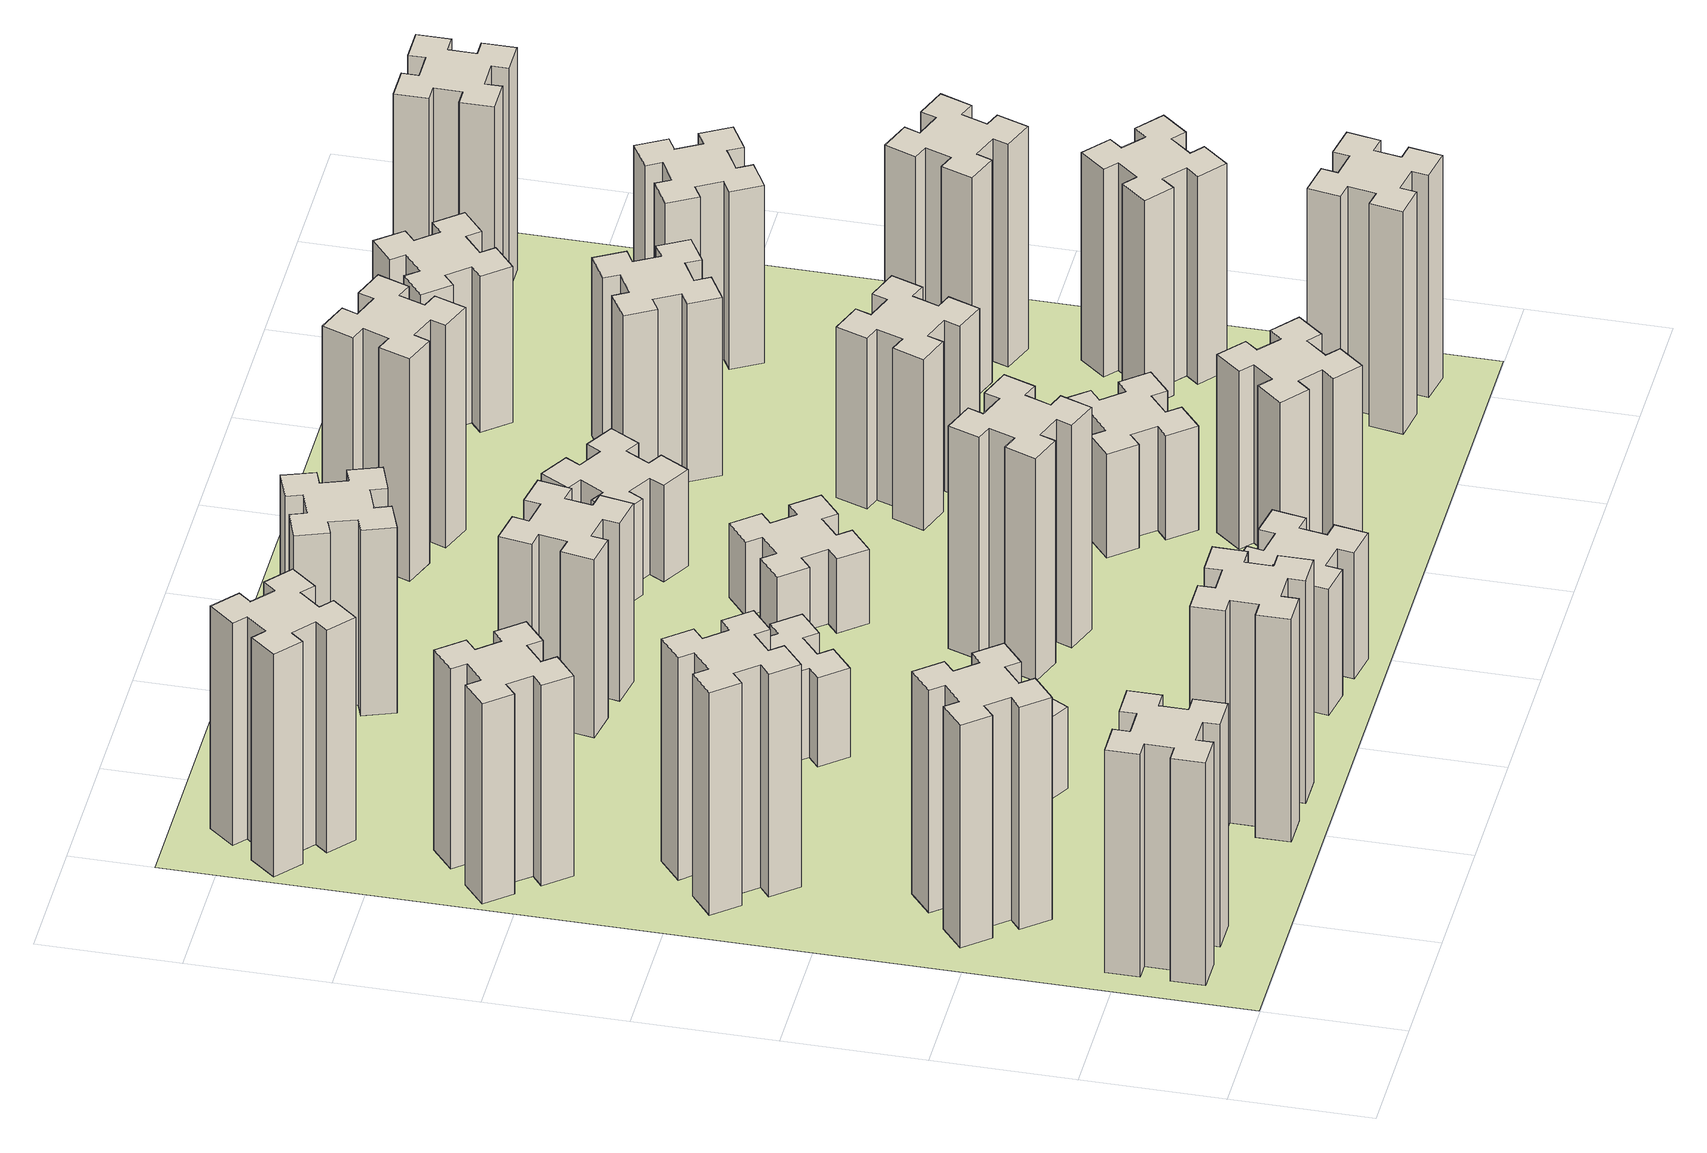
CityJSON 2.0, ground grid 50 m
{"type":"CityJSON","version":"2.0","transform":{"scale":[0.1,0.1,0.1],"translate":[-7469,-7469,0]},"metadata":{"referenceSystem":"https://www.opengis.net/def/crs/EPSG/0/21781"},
"CityObjects":{
"building1":{"type":"Building","attributes":{"class":"1000","function":"1000","usage":"1000","yearOfConstruction":2016,"roofType":"1000","measuredHeight":90,"storeysAboveGround":30,"storeysBelowGround":0},"geometry":[{"type":"Solid","lod":"1","boundaries":[[[[0,1,2,3,4,5,6,7,8,9,10,11,12,13,14,15,16,17,18,19]],[[17,16,20,21]],[[16,15,22,20]],[[15,14,23,22]],[[14,13,24,23]],[[13,12,25,24]],[[12,11,26,25]],[[11,10,27,26]],[[10,9,28,27]],[[9,8,29,28]],[[8,7,30,29]],[[7,6,31,30]],[[6,5,32,31]],[[5,4,33,32]],[[4,3,34,33]],[[3,2,35,34]],[[2,1,36,35]],[[1,0,37,36]],[[0,19,38,37]],[[19,18,39,38]],[[18,17,21,39]],[[24,25,26,27,28,29,30,31,32,33,34,35,36,37,38,39,21,20,22,23]]]]}]},
"building2":{"type":"Building","attributes":{"class":"1000","function":"1000","usage":"1000","yearOfConstruction":2016,"roofType":"1000","measuredHeight":90,"storeysAboveGround":30,"storeysBelowGround":0},"geometry":[{"type":"Solid","lod":"1","boundaries":[[[[40,41,42,43,44,45,46,47,48,49,50,51,52,53,54,55,56,57,58,59]],[[57,56,60,61]],[[56,55,62,60]],[[55,54,63,62]],[[54,53,64,63]],[[53,52,65,64]],[[52,51,66,65]],[[51,50,67,66]],[[50,49,68,67]],[[49,48,69,68]],[[48,47,70,69]],[[47,46,71,70]],[[46,45,72,71]],[[45,44,73,72]],[[44,43,74,73]],[[43,42,75,74]],[[42,41,76,75]],[[41,40,77,76]],[[40,59,78,77]],[[59,58,79,78]],[[58,57,61,79]],[[64,65,66,67,68,69,70,71,72,73,74,75,76,77,78,79,61,60,62,63]]]]}]},
"building3":{"type":"Building","attributes":{"class":"1000","function":"1000","usage":"1000","yearOfConstruction":2016,"roofType":"1000","measuredHeight":90,"storeysAboveGround":30,"storeysBelowGround":0},"geometry":[{"type":"Solid","lod":"1","boundaries":[[[[80,81,82,83,84,85,86,87,88,89,90,91,92,93,94,95,96,97,98,99]],[[97,96,100,101]],[[96,95,102,100]],[[95,94,103,102]],[[94,93,104,103]],[[93,92,105,104]],[[92,91,106,105]],[[91,90,107,106]],[[90,89,108,107]],[[89,88,109,108]],[[88,87,110,109]],[[87,86,111,110]],[[86,85,112,111]],[[85,84,113,112]],[[84,83,114,113]],[[83,82,115,114]],[[82,81,116,115]],[[81,80,117,116]],[[80,99,118,117]],[[99,98,119,118]],[[98,97,101,119]],[[104,105,106,107,108,109,110,111,112,113,114,115,116,117,118,119,101,100,102,103]]]]}]},
"building4":{"type":"Building","attributes":{"class":"1000","function":"1000","usage":"1000","yearOfConstruction":2016,"roofType":"1000","measuredHeight":81,"storeysAboveGround":30,"storeysBelowGround":0},"geometry":[{"type":"Solid","lod":"1","boundaries":[[[[120,121,122,123,124,125,126,127,128,129,130,131,132,133,134,135,136,137,138,139]],[[137,136,140,141]],[[136,135,142,140]],[[135,134,143,142]],[[134,133,144,143]],[[133,132,145,144]],[[132,131,146,145]],[[131,130,147,146]],[[130,129,148,147]],[[129,128,149,148]],[[128,127,150,149]],[[127,126,151,150]],[[126,125,152,151]],[[125,124,153,152]],[[124,123,154,153]],[[123,122,155,154]],[[122,121,156,155]],[[121,120,157,156]],[[120,139,158,157]],[[139,138,159,158]],[[138,137,141,159]],[[144,145,146,147,148,149,150,151,152,153,154,155,156,157,158,159,141,140,142,143]]]]}]},
"building5":{"type":"Building","attributes":{"class":"1000","function":"1000","usage":"1000","yearOfConstruction":2016,"roofType":"1000","measuredHeight":90,"storeysAboveGround":30,"storeysBelowGround":0},"geometry":[{"type":"Solid","lod":"1","boundaries":[[[[160,161,162,163,164,165,166,167,168,169,170,171,172,173,174,175,176,177,178,179]],[[177,176,180,181]],[[176,175,182,180]],[[175,174,183,182]],[[174,173,184,183]],[[173,172,185,184]],[[172,171,186,185]],[[171,170,187,186]],[[170,169,188,187]],[[169,168,189,188]],[[168,167,190,189]],[[167,166,191,190]],[[166,165,192,191]],[[165,164,193,192]],[[164,163,194,193]],[[163,162,195,194]],[[162,161,196,195]],[[161,160,197,196]],[[160,179,198,197]],[[179,178,199,198]],[[178,177,181,199]],[[184,185,186,187,188,189,190,191,192,193,194,195,196,197,198,199,181,180,182,183]]]]}]},
"building6":{"type":"Building","attributes":{"class":"1000","function":"1000","usage":"1000","yearOfConstruction":2016,"roofType":"1000","measuredHeight":90,"storeysAboveGround":30,"storeysBelowGround":0},"geometry":[{"type":"Solid","lod":"1","boundaries":[[[[200,201,202,203,204,205,206,207,208,209,210,211,212,213,214,215,216,217,218,219]],[[217,216,220,221]],[[216,215,222,220]],[[215,214,223,222]],[[214,213,224,223]],[[213,212,225,224]],[[212,211,226,225]],[[211,210,227,226]],[[210,209,228,227]],[[209,208,229,228]],[[208,207,230,229]],[[207,206,231,230]],[[206,205,232,231]],[[205,204,233,232]],[[204,203,234,233]],[[203,202,235,234]],[[202,201,236,235]],[[201,200,237,236]],[[200,219,238,237]],[[219,218,239,238]],[[218,217,221,239]],[[224,225,226,227,228,229,230,231,232,233,234,235,236,237,238,239,221,220,222,223]]]]}]},
"building7":{"type":"Building","attributes":{"class":"1000","function":"1000","usage":"1000","yearOfConstruction":2016,"roofType":"1000","measuredHeight":33,"storeysAboveGround":30,"storeysBelowGround":0},"geometry":[{"type":"Solid","lod":"1","boundaries":[[[[240,241,242,243,244,245,246,247,248,249,250,251,252,253,254,255,256,257,258,259]],[[257,256,260,261]],[[256,255,262,260]],[[255,254,263,262]],[[254,253,264,263]],[[253,252,265,264]],[[252,251,266,265]],[[251,250,267,266]],[[250,249,268,267]],[[249,248,269,268]],[[248,247,270,269]],[[247,246,271,270]],[[246,245,272,271]],[[245,244,273,272]],[[244,243,274,273]],[[243,242,275,274]],[[242,241,276,275]],[[241,240,277,276]],[[240,259,278,277]],[[259,258,279,278]],[[258,257,261,279]],[[264,265,266,267,268,269,270,271,272,273,274,275,276,277,278,279,261,260,262,263]]]]}]},
"building8":{"type":"Building","attributes":{"class":"1000","function":"1000","usage":"1000","yearOfConstruction":2016,"roofType":"1000","measuredHeight":36,"storeysAboveGround":30,"storeysBelowGround":0},"geometry":[{"type":"Solid","lod":"1","boundaries":[[[[280,281,282,283,284,285,286,287,288,289,290,291,292,293,294,295,296,297,298,299]],[[297,296,300,301]],[[296,295,302,300]],[[295,294,303,302]],[[294,293,304,303]],[[293,292,305,304]],[[292,291,306,305]],[[291,290,307,306]],[[290,289,308,307]],[[289,288,309,308]],[[288,287,310,309]],[[287,286,311,310]],[[286,285,312,311]],[[285,284,313,312]],[[284,283,314,313]],[[283,282,315,314]],[[282,281,316,315]],[[281,280,317,316]],[[280,299,318,317]],[[299,298,319,318]],[[298,297,301,319]],[[304,305,306,307,308,309,310,311,312,313,314,315,316,317,318,319,301,300,302,303]]]]}]},
"building9":{"type":"Building","attributes":{"class":"1000","function":"1000","usage":"1000","yearOfConstruction":2016,"roofType":"1000","measuredHeight":51,"storeysAboveGround":30,"storeysBelowGround":0},"geometry":[{"type":"Solid","lod":"1","boundaries":[[[[320,321,322,323,324,325,326,327,328,329,330,331,332,333,334,335,336,337,338,339]],[[337,336,340,341]],[[336,335,342,340]],[[335,334,343,342]],[[334,333,344,343]],[[333,332,345,344]],[[332,331,346,345]],[[331,330,347,346]],[[330,329,348,347]],[[329,328,349,348]],[[328,327,350,349]],[[327,326,351,350]],[[326,325,352,351]],[[325,324,353,352]],[[324,323,354,353]],[[323,322,355,354]],[[322,321,356,355]],[[321,320,357,356]],[[320,339,358,357]],[[339,338,359,358]],[[338,337,341,359]],[[344,345,346,347,348,349,350,351,352,353,354,355,356,357,358,359,341,340,342,343]]]]}]},
"building10":{"type":"Building","attributes":{"class":"1000","function":"1000","usage":"1000","yearOfConstruction":2016,"roofType":"1000","measuredHeight":72,"storeysAboveGround":30,"storeysBelowGround":0},"geometry":[{"type":"Solid","lod":"1","boundaries":[[[[360,361,362,363,364,365,366,367,368,369,370,371,372,373,374,375,376,377,378,379]],[[377,376,380,381]],[[376,375,382,380]],[[375,374,383,382]],[[374,373,384,383]],[[373,372,385,384]],[[372,371,386,385]],[[371,370,387,386]],[[370,369,388,387]],[[369,368,389,388]],[[368,367,390,389]],[[367,366,391,390]],[[366,365,392,391]],[[365,364,393,392]],[[364,363,394,393]],[[363,362,395,394]],[[362,361,396,395]],[[361,360,397,396]],[[360,379,398,397]],[[379,378,399,398]],[[378,377,381,399]],[[384,385,386,387,388,389,390,391,392,393,394,395,396,397,398,399,381,380,382,383]]]]}]},
"building11":{"type":"Building","attributes":{"class":"1000","function":"1000","usage":"1000","yearOfConstruction":2016,"roofType":"1000","measuredHeight":75,"storeysAboveGround":30,"storeysBelowGround":0},"geometry":[{"type":"Solid","lod":"1","boundaries":[[[[400,401,402,403,404,405,406,407,408,409,410,411,412,413,414,415,416,417,418,419]],[[417,416,420,421]],[[416,415,422,420]],[[415,414,423,422]],[[414,413,424,423]],[[413,412,425,424]],[[412,411,426,425]],[[411,410,427,426]],[[410,409,428,427]],[[409,408,429,428]],[[408,407,430,429]],[[407,406,431,430]],[[406,405,432,431]],[[405,404,433,432]],[[404,403,434,433]],[[403,402,435,434]],[[402,401,436,435]],[[401,400,437,436]],[[400,419,438,437]],[[419,418,439,438]],[[418,417,421,439]],[[424,425,426,427,428,429,430,431,432,433,434,435,436,437,438,439,421,420,422,423]]]]}]},
"building12":{"type":"Building","attributes":{"class":"1000","function":"1000","usage":"1000","yearOfConstruction":2016,"roofType":"1000","measuredHeight":90,"storeysAboveGround":30,"storeysBelowGround":0},"geometry":[{"type":"Solid","lod":"1","boundaries":[[[[440,441,442,443,444,445,446,447,448,449,450,451,452,453,454,455,456,457,458,459]],[[457,456,460,461]],[[456,455,462,460]],[[455,454,463,462]],[[454,453,464,463]],[[453,452,465,464]],[[452,451,466,465]],[[451,450,467,466]],[[450,449,468,467]],[[449,448,469,468]],[[448,447,470,469]],[[447,446,471,470]],[[446,445,472,471]],[[445,444,473,472]],[[444,443,474,473]],[[443,442,475,474]],[[442,441,476,475]],[[441,440,477,476]],[[440,459,478,477]],[[459,458,479,478]],[[458,457,461,479]],[[464,465,466,467,468,469,470,471,472,473,474,475,476,477,478,479,461,460,462,463]]]]}]},
"building13":{"type":"Building","attributes":{"class":"1000","function":"1000","usage":"1000","yearOfConstruction":2016,"roofType":"1000","measuredHeight":30,"storeysAboveGround":30,"storeysBelowGround":0},"geometry":[{"type":"Solid","lod":"1","boundaries":[[[[480,481,482,483,484,485,486,487,488,489,490,491,492,493,494,495,496,497,498,499]],[[497,496,500,501]],[[496,495,502,500]],[[495,494,503,502]],[[494,493,504,503]],[[493,492,505,504]],[[492,491,506,505]],[[491,490,507,506]],[[490,489,508,507]],[[489,488,509,508]],[[488,487,510,509]],[[487,486,511,510]],[[486,485,512,511]],[[485,484,513,512]],[[484,483,514,513]],[[483,482,515,514]],[[482,481,516,515]],[[481,480,517,516]],[[480,499,518,517]],[[499,498,519,518]],[[498,497,501,519]],[[504,505,506,507,508,509,510,511,512,513,514,515,516,517,518,519,501,500,502,503]]]]}]},
"building14":{"type":"Building","attributes":{"class":"1000","function":"1000","usage":"1000","yearOfConstruction":2016,"roofType":"1000","measuredHeight":39,"storeysAboveGround":30,"storeysBelowGround":0},"geometry":[{"type":"Solid","lod":"1","boundaries":[[[[520,521,522,523,524,525,526,527,528,529,530,531,532,533,534,535,536,537,538,539]],[[537,536,540,541]],[[536,535,542,540]],[[535,534,543,542]],[[534,533,544,543]],[[533,532,545,544]],[[532,531,546,545]],[[531,530,547,546]],[[530,529,548,547]],[[529,528,549,548]],[[528,527,550,549]],[[527,526,551,550]],[[526,525,552,551]],[[525,524,553,552]],[[524,523,554,553]],[[523,522,555,554]],[[522,521,556,555]],[[521,520,557,556]],[[520,539,558,557]],[[539,538,559,558]],[[538,537,541,559]],[[544,545,546,547,548,549,550,551,552,553,554,555,556,557,558,559,541,540,542,543]]]]}]},
"building15":{"type":"Building","attributes":{"class":"1000","function":"1000","usage":"1000","yearOfConstruction":2016,"roofType":"1000","measuredHeight":72,"storeysAboveGround":30,"storeysBelowGround":0},"geometry":[{"type":"Solid","lod":"1","boundaries":[[[[560,561,562,563,564,565,566,567,568,569,570,571,572,573,574,575,576,577,578,579]],[[577,576,580,581]],[[576,575,582,580]],[[575,574,583,582]],[[574,573,584,583]],[[573,572,585,584]],[[572,571,586,585]],[[571,570,587,586]],[[570,569,588,587]],[[569,568,589,588]],[[568,567,590,589]],[[567,566,591,590]],[[566,565,592,591]],[[565,564,593,592]],[[564,563,594,593]],[[563,562,595,594]],[[562,561,596,595]],[[561,560,597,596]],[[560,579,598,597]],[[579,578,599,598]],[[578,577,581,599]],[[584,585,586,587,588,589,590,591,592,593,594,595,596,597,598,599,581,580,582,583]]]]}]},
"building16":{"type":"Building","attributes":{"class":"1000","function":"1000","usage":"1000","yearOfConstruction":2016,"roofType":"1000","measuredHeight":42,"storeysAboveGround":30,"storeysBelowGround":0},"geometry":[{"type":"Solid","lod":"1","boundaries":[[[[600,601,602,603,604,605,606,607,608,609,610,611,612,613,614,615,616,617,618,619]],[[617,616,620,621]],[[616,615,622,620]],[[615,614,623,622]],[[614,613,624,623]],[[613,612,625,624]],[[612,611,626,625]],[[611,610,627,626]],[[610,609,628,627]],[[609,608,629,628]],[[608,607,630,629]],[[607,606,631,630]],[[606,605,632,631]],[[605,604,633,632]],[[604,603,634,633]],[[603,602,635,634]],[[602,601,636,635]],[[601,600,637,636]],[[600,619,638,637]],[[619,618,639,638]],[[618,617,621,639]],[[624,625,626,627,628,629,630,631,632,633,634,635,636,637,638,639,621,620,622,623]]]]}]},
"building17":{"type":"Building","attributes":{"class":"1000","function":"1000","usage":"1000","yearOfConstruction":2016,"roofType":"1000","measuredHeight":90,"storeysAboveGround":30,"storeysBelowGround":0},"geometry":[{"type":"Solid","lod":"1","boundaries":[[[[640,641,642,643,644,645,646,647,648,649,650,651,652,653,654,655,656,657,658,659]],[[657,656,660,661]],[[656,655,662,660]],[[655,654,663,662]],[[654,653,664,663]],[[653,652,665,664]],[[652,651,666,665]],[[651,650,667,666]],[[650,649,668,667]],[[649,648,669,668]],[[648,647,670,669]],[[647,646,671,670]],[[646,645,672,671]],[[645,644,673,672]],[[644,643,674,673]],[[643,642,675,674]],[[642,641,676,675]],[[641,640,677,676]],[[640,659,678,677]],[[659,658,679,678]],[[658,657,661,679]],[[664,665,666,667,668,669,670,671,672,673,674,675,676,677,678,679,661,660,662,663]]]]}]},
"building18":{"type":"Building","attributes":{"class":"1000","function":"1000","usage":"1000","yearOfConstruction":2016,"roofType":"1000","measuredHeight":69,"storeysAboveGround":30,"storeysBelowGround":0},"geometry":[{"type":"Solid","lod":"1","boundaries":[[[[680,681,682,683,684,685,686,687,688,689,690,691,692,693,694,695,696,697,698,699]],[[697,696,700,701]],[[696,695,702,700]],[[695,694,703,702]],[[694,693,704,703]],[[693,692,705,704]],[[692,691,706,705]],[[691,690,707,706]],[[690,689,708,707]],[[689,688,709,708]],[[688,687,710,709]],[[687,686,711,710]],[[686,685,712,711]],[[685,684,713,712]],[[684,683,714,713]],[[683,682,715,714]],[[682,681,716,715]],[[681,680,717,716]],[[680,699,718,717]],[[699,698,719,718]],[[698,697,701,719]],[[704,705,706,707,708,709,710,711,712,713,714,715,716,717,718,719,701,700,702,703]]]]}]},
"building19":{"type":"Building","attributes":{"class":"1000","function":"1000","usage":"1000","yearOfConstruction":2016,"roofType":"1000","measuredHeight":72,"storeysAboveGround":30,"storeysBelowGround":0},"geometry":[{"type":"Solid","lod":"1","boundaries":[[[[720,721,722,723,724,725,726,727,728,729,730,731,732,733,734,735,736,737,738,739]],[[737,736,740,741]],[[736,735,742,740]],[[735,734,743,742]],[[734,733,744,743]],[[733,732,745,744]],[[732,731,746,745]],[[731,730,747,746]],[[730,729,748,747]],[[729,728,749,748]],[[728,727,750,749]],[[727,726,751,750]],[[726,725,752,751]],[[725,724,753,752]],[[724,723,754,753]],[[723,722,755,754]],[[722,721,756,755]],[[721,720,757,756]],[[720,739,758,757]],[[739,738,759,758]],[[738,737,741,759]],[[744,745,746,747,748,749,750,751,752,753,754,755,756,757,758,759,741,740,742,743]]]]}]},
"building20":{"type":"Building","attributes":{"class":"1000","function":"1000","usage":"1000","yearOfConstruction":2016,"roofType":"1000","measuredHeight":90,"storeysAboveGround":30,"storeysBelowGround":0},"geometry":[{"type":"Solid","lod":"1","boundaries":[[[[760,761,762,763,764,765,766,767,768,769,770,771,772,773,774,775,776,777,778,779]],[[777,776,780,781]],[[776,775,782,780]],[[775,774,783,782]],[[774,773,784,783]],[[773,772,785,784]],[[772,771,786,785]],[[771,770,787,786]],[[770,769,788,787]],[[769,768,789,788]],[[768,767,790,789]],[[767,766,791,790]],[[766,765,792,791]],[[765,764,793,792]],[[764,763,794,793]],[[763,762,795,794]],[[762,761,796,795]],[[761,760,797,796]],[[760,779,798,797]],[[779,778,799,798]],[[778,777,781,799]],[[784,785,786,787,788,789,790,791,792,793,794,795,796,797,798,799,781,780,782,783]]]]}]},
"building21":{"type":"Building","attributes":{"class":"1000","function":"1000","usage":"1000","yearOfConstruction":2016,"roofType":"1000","measuredHeight":63,"storeysAboveGround":30,"storeysBelowGround":0},"geometry":[{"type":"Solid","lod":"1","boundaries":[[[[800,801,802,803,804,805,806,807,808,809,810,811,812,813,814,815,816,817,818,819]],[[817,816,820,821]],[[816,815,822,820]],[[815,814,823,822]],[[814,813,824,823]],[[813,812,825,824]],[[812,811,826,825]],[[811,810,827,826]],[[810,809,828,827]],[[809,808,829,828]],[[808,807,830,829]],[[807,806,831,830]],[[806,805,832,831]],[[805,804,833,832]],[[804,803,834,833]],[[803,802,835,834]],[[802,801,836,835]],[[801,800,837,836]],[[800,819,838,837]],[[819,818,839,838]],[[818,817,821,839]],[[824,825,826,827,828,829,830,831,832,833,834,835,836,837,838,839,821,820,822,823]]]]}]},
"building22":{"type":"Building","attributes":{"class":"1000","function":"1000","usage":"1000","yearOfConstruction":2016,"roofType":"1000","measuredHeight":84,"storeysAboveGround":30,"storeysBelowGround":0},"geometry":[{"type":"Solid","lod":"1","boundaries":[[[[840,841,842,843,844,845,846,847,848,849,850,851,852,853,854,855,856,857,858,859]],[[857,856,860,861]],[[856,855,862,860]],[[855,854,863,862]],[[854,853,864,863]],[[853,852,865,864]],[[852,851,866,865]],[[851,850,867,866]],[[850,849,868,867]],[[849,848,869,868]],[[848,847,870,869]],[[847,846,871,870]],[[846,845,872,871]],[[845,844,873,872]],[[844,843,874,873]],[[843,842,875,874]],[[842,841,876,875]],[[841,840,877,876]],[[840,859,878,877]],[[859,858,879,878]],[[858,857,861,879]],[[864,865,866,867,868,869,870,871,872,873,874,875,876,877,878,879,861,860,862,863]]]]}]},
"building23":{"type":"Building","attributes":{"class":"1000","function":"1000","usage":"1000","yearOfConstruction":2016,"roofType":"1000","measuredHeight":90,"storeysAboveGround":30,"storeysBelowGround":0},"geometry":[{"type":"Solid","lod":"1","boundaries":[[[[880,881,882,883,884,885,886,887,888,889,890,891,892,893,894,895,896,897,898,899]],[[897,896,900,901]],[[896,895,902,900]],[[895,894,903,902]],[[894,893,904,903]],[[893,892,905,904]],[[892,891,906,905]],[[891,890,907,906]],[[890,889,908,907]],[[889,888,909,908]],[[888,887,910,909]],[[887,886,911,910]],[[886,885,912,911]],[[885,884,913,912]],[[884,883,914,913]],[[883,882,915,914]],[[882,881,916,915]],[[881,880,917,916]],[[880,899,918,917]],[[899,898,919,918]],[[898,897,901,919]],[[904,905,906,907,908,909,910,911,912,913,914,915,916,917,918,919,901,900,902,903]]]]}]},
"building24":{"type":"Building","attributes":{"class":"1000","function":"1000","usage":"1000","yearOfConstruction":2016,"roofType":"1000","measuredHeight":72,"storeysAboveGround":30,"storeysBelowGround":0},"geometry":[{"type":"Solid","lod":"1","boundaries":[[[[920,921,922,923,924,925,926,927,928,929,930,931,932,933,934,935,936,937,938,939]],[[937,936,940,941]],[[936,935,942,940]],[[935,934,943,942]],[[934,933,944,943]],[[933,932,945,944]],[[932,931,946,945]],[[931,930,947,946]],[[930,929,948,947]],[[929,928,949,948]],[[928,927,950,949]],[[927,926,951,950]],[[926,925,952,951]],[[925,924,953,952]],[[924,923,954,953]],[[923,922,955,954]],[[922,921,956,955]],[[921,920,957,956]],[[920,939,958,957]],[[939,938,959,958]],[[938,937,941,959]],[[944,945,946,947,948,949,950,951,952,953,954,955,956,957,958,959,941,940,942,943]]]]}]},
"building25":{"type":"Building","attributes":{"class":"1000","function":"1000","usage":"1000","yearOfConstruction":2016,"roofType":"1000","measuredHeight":90,"storeysAboveGround":30,"storeysBelowGround":0},"geometry":[{"type":"Solid","lod":"1","boundaries":[[[[960,961,962,963,964,965,966,967,968,969,970,971,972,973,974,975,976,977,978,979]],[[977,976,980,981]],[[976,975,982,980]],[[975,974,983,982]],[[974,973,984,983]],[[973,972,985,984]],[[972,971,986,985]],[[971,970,987,986]],[[970,969,988,987]],[[969,968,989,988]],[[968,967,990,989]],[[967,966,991,990]],[[966,965,992,991]],[[965,964,993,992]],[[964,963,994,993]],[[963,962,995,994]],[[962,961,996,995]],[[961,960,997,996]],[[960,979,998,997]],[[979,978,999,998]],[[978,977,981,999]],[[984,985,986,987,988,989,990,991,992,993,994,995,996,997,998,999,981,980,982,983]]]]}]},
"landuse1":{"type":"LandUse","attributes":{"name":"plot1","function":"1010"},"geometry":[{"type":"MultiSurface","lod":"1","boundaries":[[[1000,1001,1002,1003]]]}]}
},
"vertices":[
[165,425,0],[165,325,0],[105,325,0],[105,205,0],[225,205,0],[225,265,0],[325,265,0],[325,205,0],[445,205,0],[445,325,0],[385,325,0],[385,425,0],[445,425,0],[445,545,0],[325,545,0],[325,485,0],[225,485,0],[225,545,0],[105,545,0],[105,425,0],[225,485,900],[225,545,900],[325,485,900],[325,545,900],[445,545,900],[445,425,900],[385,425,900],[385,325,900],[445,325,900],[445,205,900],[325,205,900],[325,265,900],[225,265,900],[225,205,900],[105,205,900],[105,325,900],[165,325,900],[165,425,900],[105,425,900],[105,545,900],
[492,1048,0],[427,1124,0],[473,1163,0],[396,1255,0],[304,1178,0],[343,1132,0],[266,1067,0],[228,1113,0],[136,1036,0],[213,944,0],[259,983,0],[323,906,0],[277,868,0],[354,776,0],[446,853,0],[408,899,0],[484,963,0],[523,917,0],[615,994,0],[538,1086,0],[484,963,900],[523,917,900],[408,899,900],[446,853,900],[354,776,900],[277,868,900],[323,906,900],[259,983,900],[213,944,900],[136,1036,900],[228,1113,900],[266,1067,900],[343,1132,900],[304,1178,900],[396,1255,900],[473,1163,900],[427,1124,900],[492,1048,900],[538,1086,900],[615,994,900],
[492,1888,0],[427,1964,0],[473,2003,0],[396,2095,0],[304,2018,0],[343,1972,0],[266,1907,0],[228,1953,0],[136,1876,0],[213,1784,0],[259,1823,0],[323,1746,0],[277,1708,0],[354,1616,0],[446,1693,0],[408,1739,0],[484,1803,0],[523,1757,0],[615,1834,0],[538,1926,0],[484,1803,900],[523,1757,900],[408,1739,900],[446,1693,900],[354,1616,900],[277,1708,900],[323,1746,900],[259,1823,900],[213,1784,900],[136,1876,900],[228,1953,900],[266,1907,900],[343,1972,900],[304,2018,900],[396,2095,900],[473,2003,900],[427,1964,900],[492,1888,900],[538,1926,900],[615,1834,900],
[243,2712,0],[166,2647,0],[128,2693,0],[36,2616,0],[113,2524,0],[159,2563,0],[223,2486,0],[177,2448,0],[254,2356,0],[346,2433,0],[308,2479,0],[384,2543,0],[423,2497,0],[515,2574,0],[438,2666,0],[392,2628,0],[327,2704,0],[373,2743,0],[296,2835,0],[204,2758,0],[327,2704,810],[373,2743,810],[392,2628,810],[438,2666,810],[515,2574,810],[423,2497,810],[384,2543,810],[308,2479,810],[346,2433,810],[254,2356,810],[177,2448,810],[223,2486,810],[159,2563,810],[113,2524,810],[36,2616,810],[128,2693,810],[166,2647,810],[243,2712,810],[204,2758,810],[296,2835,810],
[1225,225,0],[1225,325,0],[1285,325,0],[1285,445,0],[1165,445,0],[1165,385,0],[1065,385,0],[1065,445,0],[945,445,0],[945,325,0],[1005,325,0],[1005,225,0],[945,225,0],[945,105,0],[1065,105,0],[1065,165,0],[1165,165,0],[1165,105,0],[1285,105,0],[1285,225,0],[1165,165,900],[1165,105,900],[1065,165,900],[1065,105,900],[945,105,900],[945,225,900],[1005,225,900],[1005,325,900],[945,325,900],[945,445,900],[1065,445,900],[1065,385,900],[1165,385,900],[1165,445,900],[1285,445,900],[1285,325,900],[1225,325,900],[1225,225,900],[1285,225,900],[1285,105,900],
[384,3387,0],[308,3452,0],[346,3498,0],[254,3575,0],[177,3483,0],[223,3444,0],[159,3368,0],[113,3406,0],[36,3314,0],[128,3237,0],[166,3283,0],[243,3219,0],[204,3173,0],[296,3096,0],[373,3188,0],[327,3226,0],[392,3303,0],[438,3264,0],[515,3356,0],[423,3433,0],[392,3303,900],[438,3264,900],[327,3226,900],[373,3188,900],[296,3096,900],[204,3173,900],[243,3219,900],[166,3283,900],[128,3237,900],[36,3314,900],[113,3406,900],[159,3368,900],[223,3444,900],[177,3483,900],[254,3575,900],[346,3498,900],[308,3452,900],[384,3387,900],[423,3433,900],[515,3356,900],
[1086,1017,0],[1136,1104,0],[1188,1074,0],[1248,1178,0],[1144,1238,0],[1114,1186,0],[1027,1236,0],[1057,1288,0],[953,1348,0],[893,1244,0],[945,1214,0],[895,1127,0],[843,1157,0],[783,1053,0],[887,993,0],[917,1045,0],[1004,995,0],[974,943,0],[1078,883,0],[1138,987,0],[1004,995,330],[974,943,330],[917,1045,330],[887,993,330],[783,1053,330],[843,1157,330],[895,1127,330],[945,1214,330],[893,1244,330],[953,1348,330],[1057,1288,330],[1027,1236,330],[1114,1186,330],[1144,1238,330],[1248,1178,330],[1188,1074,330],[1136,1104,330],[1086,1017,330],[1138,987,330],[1078,883,330],
[1083,1972,0],[1006,1907,0],[968,1953,0],[876,1876,0],[953,1784,0],[999,1823,0],[1063,1746,0],[1017,1708,0],[1094,1616,0],[1186,1693,0],[1148,1739,0],[1224,1803,0],[1263,1757,0],[1355,1834,0],[1278,1926,0],[1232,1888,0],[1167,1964,0],[1213,2003,0],[1136,2095,0],[1044,2018,0],[1167,1964,360],[1213,2003,360],[1232,1888,360],[1278,1926,360],[1355,1834,360],[1263,1757,360],[1224,1803,360],[1148,1739,360],[1186,1693,360],[1094,1616,360],[1017,1708,360],[1063,1746,360],[999,1823,360],[953,1784,360],[876,1876,360],[968,1953,360],[1006,1907,360],[1083,1972,360],[1044,2018,360],[1136,2095,360],
[1756,344,0],[1738,245,0],[1679,256,0],[1658,137,0],[1777,117,0],[1787,176,0],[1885,158,0],[1875,99,0],[1993,78,0],[2014,197,0],[1955,207,0],[1972,305,0],[2031,295,0],[2052,413,0],[1934,434,0],[1924,375,0],[1825,392,0],[1836,451,0],[1717,472,0],[1697,354,0],[1825,392,510],[1836,451,510],[1924,375,510],[1934,434,510],[2052,413,510],[2031,295,510],[1972,305,510],[1955,207,510],[2014,197,510],[1993,78,510],[1875,99,510],[1885,158,510],[1787,176,510],[1777,117,510],[1658,137,510],[1679,256,510],[1738,245,510],[1756,344,510],[1697,354,510],[1717,472,510],
[1147,2496,0],[1245,2478,0],[1235,2419,0],[1353,2398,0],[1374,2517,0],[1315,2527,0],[1332,2625,0],[1391,2615,0],[1412,2733,0],[1294,2754,0],[1284,2695,0],[1185,2712,0],[1196,2771,0],[1077,2792,0],[1057,2674,0],[1116,2664,0],[1098,2565,0],[1039,2576,0],[1018,2457,0],[1137,2437,0],[1098,2565,720],[1039,2576,720],[1116,2664,720],[1057,2674,720],[1077,2792,720],[1196,2771,720],[1185,2712,720],[1284,2695,720],[1294,2754,720],[1412,2733,720],[1391,2615,720],[1332,2625,720],[1315,2527,720],[1374,2517,720],[1353,2398,720],[1235,2419,720],[1245,2478,720],[1147,2496,720],[1137,2437,720],[1018,2457,720],
[1125,3456,0],[1031,3422,0],[1010,3478,0],[897,3437,0],[939,3324,0],[995,3345,0],[1029,3251,0],[973,3230,0],[1014,3117,0],[1127,3159,0],[1106,3215,0],[1200,3249,0],[1220,3193,0],[1333,3234,0],[1292,3347,0],[1236,3326,0],[1202,3420,0],[1258,3440,0],[1217,3553,0],[1104,3512,0],[1202,3420,750],[1258,3440,750],[1236,3326,750],[1292,3347,750],[1333,3234,750],[1220,3193,750],[1200,3249,750],[1106,3215,750],[1127,3159,750],[1014,3117,750],[973,3230,750],[1029,3251,750],[995,3345,750],[939,3324,750],[897,3437,750],[1010,3478,750],[1031,3422,750],[1125,3456,750],[1104,3512,750],[1217,3553,750],
[1769,1300,0],[1735,1206,0],[1679,1227,0],[1637,1114,0],[1750,1073,0],[1771,1129,0],[1865,1095,0],[1844,1039,0],[1957,997,0],[1998,1110,0],[1942,1131,0],[1976,1225,0],[2032,1204,0],[2073,1317,0],[1960,1358,0],[1940,1302,0],[1846,1336,0],[1867,1392,0],[1754,1433,0],[1713,1320,0],[1846,1336,900],[1867,1392,900],[1940,1302,900],[1960,1358,900],[2073,1317,900],[2032,1204,900],[1976,1225,900],[1942,1131,900],[1998,1110,900],[1957,997,900],[1844,1039,900],[1865,1095,900],[1771,1129,900],[1750,1073,900],[1637,1114,900],[1679,1227,900],[1735,1206,900],[1769,1300,900],[1713,1320,900],[1754,1433,900],
[1972,1988,0],[1907,2064,0],[1953,2103,0],[1876,2195,0],[1784,2118,0],[1823,2072,0],[1746,2007,0],[1708,2053,0],[1616,1976,0],[1693,1884,0],[1739,1923,0],[1803,1846,0],[1757,1808,0],[1834,1716,0],[1926,1793,0],[1888,1839,0],[1964,1903,0],[2003,1857,0],[2095,1934,0],[2018,2026,0],[1964,1903,300],[2003,1857,300],[1888,1839,300],[1926,1793,300],[1834,1716,300],[1757,1808,300],[1803,1846,300],[1739,1923,300],[1693,1884,300],[1616,1976,300],[1708,2053,300],[1746,2007,300],[1823,2072,300],[1784,2118,300],[1876,2195,300],[1953,2103,300],[1907,2064,300],[1972,1988,300],[2018,2026,300],[2095,1934,300],
[2026,2497,0],[2076,2584,0],[2128,2554,0],[2188,2658,0],[2084,2718,0],[2054,2666,0],[1967,2716,0],[1997,2768,0],[1893,2828,0],[1833,2724,0],[1885,2694,0],[1835,2607,0],[1783,2637,0],[1723,2533,0],[1827,2473,0],[1857,2525,0],[1944,2475,0],[1914,2423,0],[2018,2363,0],[2078,2467,0],[1944,2475,390],[1914,2423,390],[1857,2525,390],[1827,2473,390],[1723,2533,390],[1783,2637,390],[1835,2607,390],[1885,2694,390],[1833,2724,390],[1893,2828,390],[1997,2768,390],[1967,2716,390],[2054,2666,390],[2084,2718,390],[2188,2658,390],[2128,2554,390],[2076,2584,390],[2026,2497,390],[2078,2467,390],[2018,2363,390],
[2486,423,0],[2563,359,0],[2524,313,0],[2616,236,0],[2693,328,0],[2647,366,0],[2712,443,0],[2758,404,0],[2835,496,0],[2743,573,0],[2704,527,0],[2628,592,0],[2666,638,0],[2574,715,0],[2497,623,0],[2543,584,0],[2479,508,0],[2433,546,0],[2356,454,0],[2448,377,0],[2479,508,720],[2433,546,720],[2543,584,720],[2497,623,720],[2574,715,720],[2666,638,720],[2628,592,720],[2704,527,720],[2743,573,720],[2835,496,720],[2758,404,720],[2712,443,720],[2647,366,720],[2693,328,720],[2616,236,720],[2524,313,720],[2563,359,720],[2486,423,720],[2448,377,720],[2356,454,720],
[2563,1132,0],[2486,1067,0],[2448,1113,0],[2356,1036,0],[2433,944,0],[2479,983,0],[2543,906,0],[2497,868,0],[2574,776,0],[2666,853,0],[2628,899,0],[2704,963,0],[2743,917,0],[2835,994,0],[2758,1086,0],[2712,1048,0],[2647,1124,0],[2693,1163,0],[2616,1255,0],[2524,1178,0],[2647,1124,420],[2693,1163,420],[2712,1048,420],[2758,1086,420],[2835,994,420],[2743,917,420],[2704,963,420],[2628,899,420],[2666,853,420],[2574,776,420],[2497,868,420],[2543,906,420],[2479,983,420],[2433,944,420],[2356,1036,420],[2448,1113,420],[2486,1067,420],[2563,1132,420],[2524,1178,420],[2616,1255,420],
[1869,3420,0],[1835,3326,0],[1779,3347,0],[1737,3234,0],[1850,3193,0],[1871,3249,0],[1965,3215,0],[1944,3159,0],[2057,3117,0],[2098,3230,0],[2042,3251,0],[2076,3345,0],[2132,3324,0],[2173,3437,0],[2060,3478,0],[2040,3422,0],[1946,3456,0],[1967,3512,0],[1854,3553,0],[1813,3440,0],[1946,3456,900],[1967,3512,900],[2040,3422,900],[2060,3478,900],[2173,3437,900],[2132,3324,900],[2076,3345,900],[2042,3251,900],[2098,3230,900],[2057,3117,900],[1944,3159,900],[1965,3215,900],[1871,3249,900],[1850,3193,900],[1737,3234,900],[1779,3347,900],[1835,3326,900],[1869,3420,900],[1813,3440,900],[1854,3553,900],
[2682,1671,0],[2716,1765,0],[2772,1744,0],[2813,1857,0],[2700,1898,0],[2680,1842,0],[2586,1876,0],[2607,1932,0],[2494,1973,0],[2453,1860,0],[2509,1840,0],[2475,1746,0],[2419,1767,0],[2377,1654,0],[2490,1613,0],[2511,1669,0],[2605,1635,0],[2584,1579,0],[2697,1537,0],[2738,1650,0],[2605,1635,690],[2584,1579,690],[2511,1669,690],[2490,1613,690],[2377,1654,690],[2419,1767,690],[2475,1746,690],[2509,1840,690],[2453,1860,690],[2494,1973,690],[2607,1932,690],[2586,1876,690],[2680,1842,690],[2700,1898,690],[2813,1857,690],[2772,1744,690],[2716,1765,690],[2682,1671,690],[2738,1650,690],[2697,1537,690],
[2607,2475,0],[2694,2525,0],[2724,2473,0],[2828,2533,0],[2768,2637,0],[2716,2607,0],[2666,2694,0],[2718,2724,0],[2658,2828,0],[2554,2768,0],[2584,2716,0],[2497,2666,0],[2467,2718,0],[2363,2658,0],[2423,2554,0],[2475,2584,0],[2525,2497,0],[2473,2467,0],[2533,2363,0],[2637,2423,0],[2525,2497,720],[2473,2467,720],[2475,2584,720],[2423,2554,720],[2363,2658,720],[2467,2718,720],[2497,2666,720],[2584,2716,720],[2554,2768,720],[2658,2828,720],[2718,2724,720],[2666,2694,720],[2716,2607,720],[2768,2637,720],[2828,2533,720],[2724,2473,720],[2694,2525,720],[2607,2475,720],[2637,2423,720],[2533,2363,720],
[3504,475,0],[3405,492,0],[3416,551,0],[3297,572,0],[3277,454,0],[3336,444,0],[3318,345,0],[3259,356,0],[3238,237,0],[3357,217,0],[3367,276,0],[3465,258,0],[3455,199,0],[3573,178,0],[3594,297,0],[3535,307,0],[3552,405,0],[3611,395,0],[3632,513,0],[3514,534,0],[3552,405,900],[3611,395,900],[3535,307,900],[3594,297,900],[3573,178,900],[3455,199,900],[3465,258,900],[3367,276,900],[3357,217,900],[3238,237,900],[3259,356,900],[3318,345,900],[3336,444,900],[3277,454,900],[3297,572,900],[3416,551,900],[3405,492,900],[3504,475,900],[3514,534,900],[3632,513,900],
[2812,3368,0],[2747,3444,0],[2793,3483,0],[2716,3575,0],[2624,3498,0],[2663,3452,0],[2586,3387,0],[2548,3433,0],[2456,3356,0],[2533,3264,0],[2579,3303,0],[2643,3226,0],[2597,3188,0],[2674,3096,0],[2766,3173,0],[2728,3219,0],[2804,3283,0],[2843,3237,0],[2935,3314,0],[2858,3406,0],[2804,3283,630],[2843,3237,630],[2728,3219,630],[2766,3173,630],[2674,3096,630],[2597,3188,630],[2643,3226,630],[2579,3303,630],[2533,3264,630],[2456,3356,630],[2548,3433,630],[2586,3387,630],[2663,3452,630],[2624,3498,630],[2716,3575,630],[2793,3483,630],[2747,3444,630],[2812,3368,630],[2858,3406,630],[2935,3314,630],
[3487,1006,0],[3552,1083,0],[3598,1044,0],[3675,1136,0],[3583,1213,0],[3544,1167,0],[3468,1232,0],[3506,1278,0],[3414,1355,0],[3337,1263,0],[3383,1224,0],[3319,1148,0],[3273,1186,0],[3196,1094,0],[3288,1017,0],[3326,1063,0],[3403,999,0],[3364,953,0],[3456,876,0],[3533,968,0],[3403,999,840],[3364,953,840],[3326,1063,840],[3288,1017,840],[3196,1094,840],[3273,1186,840],[3319,1148,840],[3383,1224,840],[3337,1263,840],[3414,1355,840],[3506,1278,840],[3468,1232,840],[3544,1167,840],[3583,1213,840],[3675,1136,840],[3598,1044,840],[3552,1083,840],[3487,1006,840],[3533,968,840],[3456,876,840],
[3420,1842,0],[3326,1876,0],[3347,1932,0],[3234,1973,0],[3193,1860,0],[3249,1840,0],[3215,1746,0],[3159,1767,0],[3117,1654,0],[3230,1613,0],[3251,1669,0],[3345,1635,0],[3324,1579,0],[3437,1537,0],[3478,1650,0],[3422,1671,0],[3456,1765,0],[3512,1744,0],[3553,1857,0],[3440,1898,0],[3456,1765,900],[3512,1744,900],[3422,1671,900],[3478,1650,900],[3437,1537,900],[3324,1579,900],[3345,1635,900],[3251,1669,900],[3230,1613,900],[3117,1654,900],[3159,1767,900],[3215,1746,900],[3249,1840,900],[3193,1860,900],[3234,1973,900],[3347,1932,900],[3326,1876,900],[3420,1842,900],[3440,1898,900],[3553,1857,900],
[3247,2475,0],[3334,2525,0],[3364,2473,0],[3468,2533,0],[3408,2637,0],[3356,2607,0],[3306,2694,0],[3358,2724,0],[3298,2828,0],[3194,2768,0],[3224,2716,0],[3137,2666,0],[3107,2718,0],[3003,2658,0],[3063,2554,0],[3115,2584,0],[3165,2497,0],[3113,2467,0],[3173,2363,0],[3277,2423,0],[3165,2497,720],[3113,2467,720],[3115,2584,720],[3063,2554,720],[3003,2658,720],[3107,2718,720],[3137,2666,720],[3224,2716,720],[3194,2768,720],[3298,2828,720],[3358,2724,720],[3306,2694,720],[3356,2607,720],[3408,2637,720],[3468,2533,720],[3364,2473,720],[3334,2525,720],[3247,2475,720],[3277,2423,720],[3173,2363,720],
[3285,3325,0],[3385,3325,0],[3385,3265,0],[3505,3265,0],[3505,3385,0],[3445,3385,0],[3445,3485,0],[3505,3485,0],[3505,3605,0],[3385,3605,0],[3385,3545,0],[3285,3545,0],[3285,3605,0],[3165,3605,0],[3165,3485,0],[3225,3485,0],[3225,3385,0],[3165,3385,0],[3165,3265,0],[3285,3265,0],[3225,3385,900],[3165,3385,900],[3225,3485,900],[3165,3485,900],[3165,3605,900],[3285,3605,900],[3285,3545,900],[3385,3545,900],[3385,3605,900],[3505,3605,900],[3505,3485,900],[3445,3485,900],[3445,3385,900],[3505,3385,900],[3505,3265,900],[3385,3265,900],[3385,3325,900],[3285,3325,900],[3285,3265,900],[3165,3265,900],
[5,3705,0],[3705,3705,0],[3705,5,0],[5,5,0]
]}
